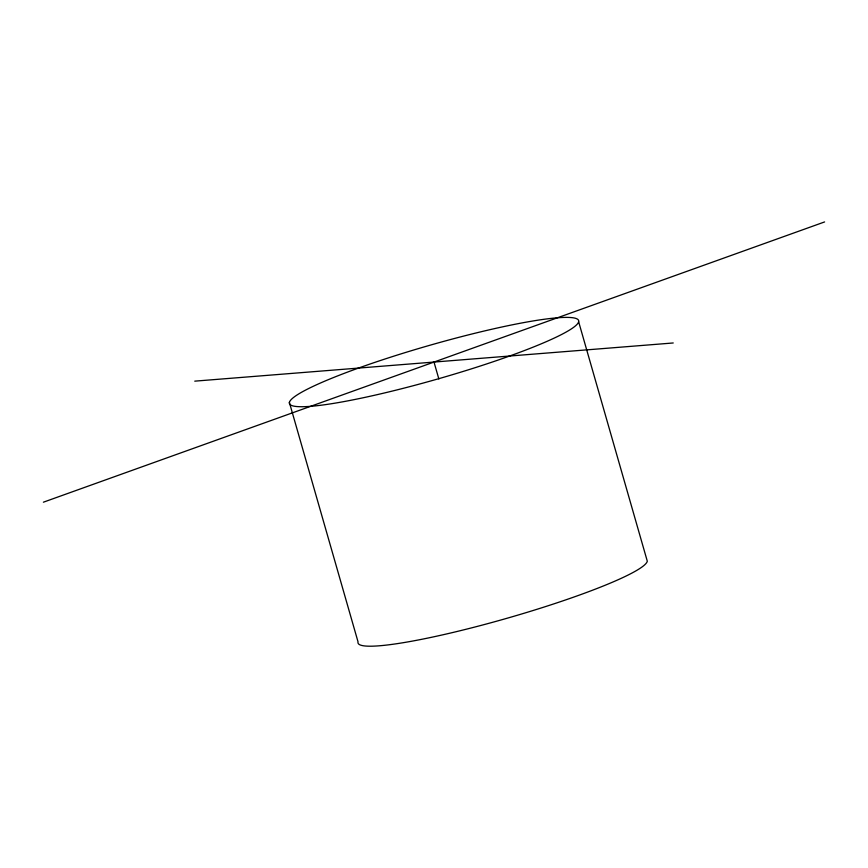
<?xml version="1.0" encoding="UTF-8"?>
<svg xmlns="http://www.w3.org/2000/svg" width="868" height="868" viewBox="0 0 868 868"><rect width="100%" height="100%" fill="white"/><g stroke="black" fill="none" stroke-linecap="round" stroke-linejoin="round"><path stroke-width="1.3" d="M43.4 502.192L824.6 221.937M194.757 381.15L673.242 342.969M578.641 321.757A150.457 17.295 -16 0 1 357.681 398.911A150.457 17.295 -16 0 1 365.688 365.526A150.457 17.295 -16 0 1 578.641 321.757L647.3 561.216A150.457 17.295 -16 0 1 498.037 620.804A150.457 17.295 -16 0 1 358.028 641.832L289.359 402.372M434 362.064L438.85 378.98"/></g></svg>
